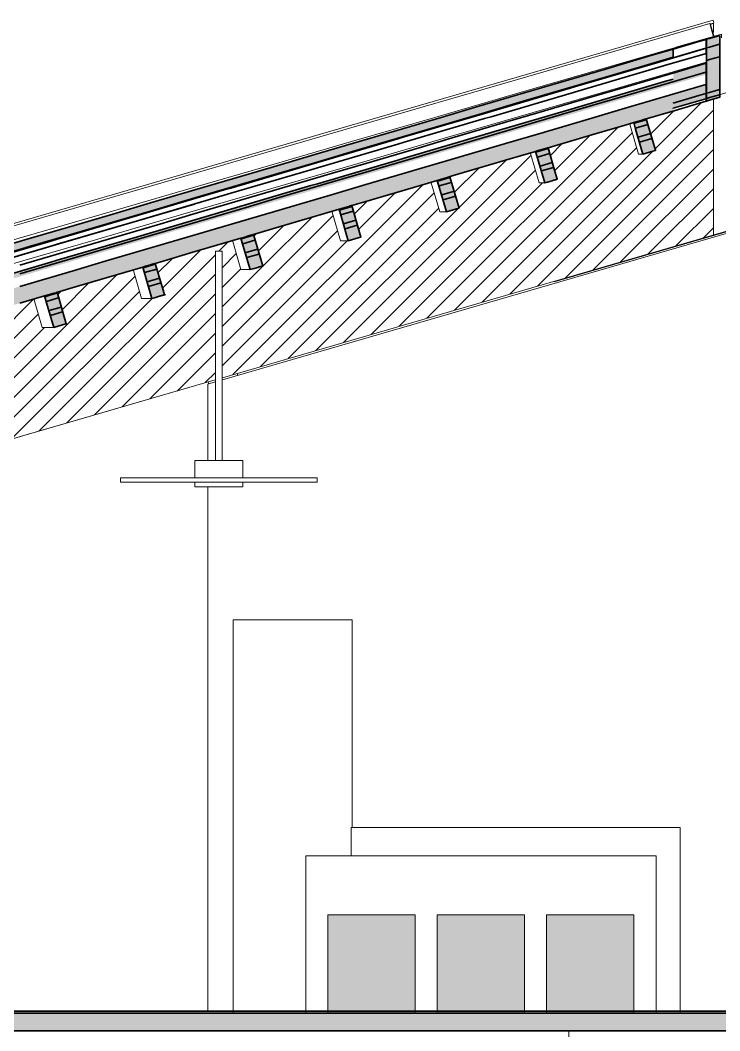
# Model space of a CAD drawing. Header units: millimetres. Extents: x 0 to 153524, y 0 to 59400.
# Drawn here: x 14593 to 17793, y 27469 to 32095 of the extents above; entities that cross this region are included whole.
import ezdxf

# ---------------------------------------------------------------- set-up
doc = ezdxf.new("R2010")
doc.units = ezdxf.units.MM
for name, color, linetype, lineweight in [('01_切断（構造・壁）', 7, 'Continuous', 35), ('02_切断（家具）', 8, 'Continuous', 18), ('03_切断（ガラス）', 5, 'Continuous', 13), ('05_断熱（仮）', 2, 'Continuous', 9), ('10_見えがかり', 7, 'Continuous', 13), ('11_見えがかり（家具）', 8, 'Continuous', 9), ('12_見えがかり（ガラス）', 5, 'Continuous', 9), ('14_鏡面', 8, 'Continuous', 9)]:
    doc.layers.add(name, color=color, linetype=linetype, lineweight=lineweight)

msp = doc.modelspace()

# ---------------------------------------------------------------- hatches: boundary and pattern name
at = {"layer": '01_切断（構造・壁）', "true_color": 0xe9dcc4}
for points in [[(17792.8, 32025.7), (17792.8, 31962.3), (17792.8, 31742.7), (17746.2, 31729.1), (17732.8, 31725.1), (17732.8, 31788.5), (17732.8, 32008.1), (17746.2, 32012.1)], [(17579.9, 31716), (17696.9, 31750.4), (17729.9, 31760.2), (17729.9, 31757.1), (17729.9, 31736.2), (17696.9, 31726.4), (17579.9, 31692)], [(17732.8, 31761.1), (17746.2, 31765.1), (17792.8, 31778.7), (17792.8, 31754.7), (17746.2, 31741.1), (17732.8, 31737.1)], [(17452.5, 31642.4), (17453.6, 31642.7), (17454.2, 31642.9), (17454.6, 31643), (17454.9, 31643.1), (17455.1, 31643.2), (17455.3, 31643.3), (17455.4, 31643.3), (17455.5, 31643.3), (17455.6, 31643.4), (17455.7, 31643.4), (17455.8, 31643.4), (17455.9, 31643.4), (17456, 31643.5), (17456.1, 31643.5), (17456.2, 31643.5), (17456.3, 31643.5), (17456.4, 31643.6), (17456.5, 31643.6), (17456.6, 31643.6), (17456.7, 31643.7), (17489.8, 31530.4), (17498.8, 31499.7), (17498.7, 31499.7), (17498.6, 31499.6), (17498.6, 31499.6), (17498.5, 31499.6), (17498.4, 31499.6), (17498.3, 31499.5), (17498.2, 31499.5), (17498.1, 31499.5), (17498, 31499.5), (17497.9, 31499.4), (17497.8, 31499.4), (17497.7, 31499.4), (17497.6, 31499.3), (17497.5, 31499.3), (17497.3, 31499.3), (17497.1, 31499.2), (17496.8, 31499.1), (17496.4, 31499), (17495.8, 31498.8), (17494.7, 31498.5), (17492.7, 31497.9), (17486.6, 31496.1), (17441.2, 31482.8), (17408.1, 31595.9), (17399.1, 31626.8), (17444.3, 31640), (17450.5, 31641.8)], [(17453, 31614.6), (17406.7, 31601), (17400.2, 31623.1), (17457.7, 31640), (17464.2, 31617.9)], [(17418.8, 31559.5), (17476.3, 31576.5), (17482.8, 31554.4), (17425.3, 31537.4)], [(16988.7, 31505.9), (16990.6, 31506.4), (16992.5, 31507), (16994.3, 31507.5), (16996.2, 31508.1), (16998.1, 31508.6), (17000, 31509.2), (17001.9, 31509.7), (17003.7, 31510.3), (17005.6, 31510.8), (17007.5, 31511.4), (17040.6, 31398.3), (17049.7, 31367.4), (17047.8, 31366.9), (17045.9, 31366.3), (17044, 31365.8), (17042.1, 31365.2), (17040.2, 31364.7), (17038.4, 31364.1), (17036.5, 31363.6), (17034.6, 31363), (17032.7, 31362.5), (17030.8, 31361.9), (17028.9, 31361.4), (17027, 31360.8), (17004.4, 31354.2), (16992.1, 31350.6), (16959, 31463.4), (16949.9, 31494.5), (16962.4, 31498.2), (16985, 31504.8), (16986.8, 31505.3)], [(16957.5, 31468.7), (16951, 31490.8), (17008.6, 31507.7), (17015, 31485.6)], [(16969.6, 31427.3), (17027.2, 31444.2), (17033.7, 31422.1), (16976.1, 31405.2)], [(16555.2, 31378.2), (16555.8, 31378.4), (16556.2, 31378.5), (16556.5, 31378.6), (16556.8, 31378.7), (16556.9, 31378.7), (16557.1, 31378.7), (16557.2, 31378.8), (16557.3, 31378.8), (16557.4, 31378.8), (16557.5, 31378.9), (16557.6, 31378.9), (16557.7, 31378.9), (16557.8, 31378.9), (16557.9, 31379), (16558, 31379), (16558.1, 31379), (16558.2, 31379.1), (16558.2, 31379.1), (16558.3, 31379.1), (16591.4, 31266.2), (16600.5, 31235.2), (16600.4, 31235.1), (16600.3, 31235.1), (16600.2, 31235.1), (16600.1, 31235.1), (16600, 31235), (16599.9, 31235), (16599.9, 31235), (16599.8, 31234.9), (16599.7, 31234.9), (16599.6, 31234.9), (16599.5, 31234.9), (16599.4, 31234.8), (16599.3, 31234.8), (16599.1, 31234.8), (16599, 31234.7), (16598.7, 31234.6), (16598.4, 31234.6), (16598, 31234.4), (16597.4, 31234.3), (16596.4, 31234), (16594.3, 31233.3), (16588.1, 31231.5), (16542.9, 31218.3), (16509.9, 31330.9), (16500.8, 31362.2), (16545.8, 31375.4), (16552.1, 31377.3), (16554.2, 31377.9)], [(16540.5, 31345.9), (16508.3, 31336.4), (16501.8, 31358.5), (16559.4, 31375.5), (16565.9, 31353.4)], [(16520.5, 31295), (16569, 31309.3), (16578, 31312), (16584.5, 31289.9), (16569, 31285.3), (16526.9, 31272.9)], [(16138.9, 31099.2), (16093.8, 31086), (16060.8, 31198.4), (16051.6, 31230), (16096.5, 31243.1), (16102.9, 31245), (16105, 31245.6), (16106, 31245.9), (16106.6, 31246.1), (16107.1, 31246.2), (16107.4, 31246.3), (16107.6, 31246.4), (16107.8, 31246.4), (16107.9, 31246.5), (16108, 31246.5), (16108.1, 31246.5), (16108.2, 31246.6), (16108.3, 31246.6), (16108.4, 31246.6), (16108.5, 31246.6), (16108.6, 31246.7), (16108.7, 31246.7), (16108.8, 31246.7), (16108.9, 31246.8), (16109, 31246.8), (16109.1, 31246.8), (16109.2, 31246.8), (16142.2, 31134.1), (16151.4, 31102.9), (16151.3, 31102.9), (16151.2, 31102.8), (16151.1, 31102.8), (16151, 31102.8), (16150.9, 31102.8), (16150.8, 31102.7), (16150.7, 31102.7), (16150.6, 31102.7), (16150.5, 31102.6), (16150.4, 31102.6), (16150.3, 31102.6), (16150.2, 31102.6), (16150.1, 31102.5), (16150, 31102.5), (16149.8, 31102.4), (16149.6, 31102.4), (16149.3, 31102.3), (16148.9, 31102.2), (16148.9, 31102.2), (16148.2, 31102), (16147.2, 31101.7), (16145.1, 31101.1)], [(16059.2, 31204.2), (16052.7, 31226.2), (16110.2, 31243.2), (16116.7, 31221.1)], [(16071.3, 31162.7), (16128.9, 31179.7), (16135.3, 31157.6), (16077.8, 31140.6)], [(15700.3, 30970.1), (15698.4, 30969.5), (15696.6, 30969), (15694.7, 30968.4), (15692.8, 30967.9), (15690.9, 30967.3), (15689, 30966.8), (15687.2, 30966.2), (15685.3, 30965.7), (15683.4, 30965.1), (15681.5, 30964.6), (15679.7, 30964), (15657.1, 30957.4), (15644.6, 30953.8), (15611.7, 31066), (15602.4, 31097.7), (15615.2, 31101.4), (15637.6, 31108), (15639.5, 31108.6), (15641.3, 31109.1), (15643.2, 31109.6), (15645.1, 31110.2), (15646.9, 31110.7), (15648.8, 31111.3), (15650.7, 31111.8), (15652.5, 31112.4), (15654.4, 31112.9), (15656.3, 31113.5), (15658.1, 31114), (15660, 31114.6), (15660, 31114.6), (15693, 31002), (15702.2, 30970.6), (15702.2, 30970.6)], [(15610, 31071.9), (15603.5, 31094), (15661.1, 31110.9), (15667.6, 31088.8)], [(15622.1, 31030.4), (15626.7, 31031.7), (15679.7, 31047.4), (15686.2, 31025.3), (15628.6, 31008.3)], [(15192.2, 30976.8), (15194.1, 30977.4), (15195.9, 30977.9), (15197.8, 30978.5), (15199.7, 30979), (15201.5, 30979.6), (15203.4, 30980.1), (15205.3, 30980.7), (15207.1, 30981.2), (15209, 30981.8), (15210.9, 30982.3), (15243.8, 30869.9), (15253, 30838.4), (15251.2, 30837.8), (15249.3, 30837.3), (15247.4, 30836.7), (15245.5, 30836.2), (15243.7, 30835.6), (15241.8, 30835.1), (15239.9, 30834.5), (15238, 30834), (15236.2, 30833.4), (15234.3, 30832.9), (15232.4, 30832.3), (15230.5, 30831.8), (15208, 30825.2), (15195.4, 30821.5), (15162.6, 30933.5), (15153.3, 30965.4), (15166.1, 30969.2), (15188.5, 30975.7), (15190.3, 30976.3)], [(15160.8, 30939.6), (15154.4, 30961.7), (15159.5, 30963.2), (15211.9, 30978.7), (15218.4, 30956.6)], [(15173, 30898.1), (15230.6, 30915.1), (15237, 30893), (15231.2, 30891.3), (15179.5, 30876.1)], [(14757.4, 30848.8), (14758.5, 30849.1), (14759.1, 30849.3), (14759.5, 30849.4), (14759.8, 30849.5), (14760.1, 30849.6), (14760.3, 30849.6), (14760.4, 30849.7), (14760.5, 30849.7), (14760.6, 30849.7), (14760.7, 30849.7), (14760.8, 30849.8), (14760.9, 30849.8), (14761, 30849.8), (14761.1, 30849.9), (14761.2, 30849.9), (14761.3, 30849.9), (14761.4, 30849.9), (14761.5, 30850), (14761.6, 30850), (14761.7, 30850), (14794.6, 30737.8), (14803.9, 30706.1), (14803.8, 30706.1), (14803.7, 30706), (14803.6, 30706), (14803.5, 30706), (14803.4, 30705.9), (14803.3, 30705.9), (14803.2, 30705.9), (14803.1, 30705.9), (14803, 30705.8), (14802.9, 30705.8), (14802.8, 30705.8), (14802.7, 30705.7), (14802.6, 30705.7), (14802.5, 30705.7), (14802.3, 30705.6), (14802.1, 30705.6), (14801.8, 30705.5), (14801.4, 30705.3), (14800.7, 30705.2), (14799.7, 30704.9), (14797.6, 30704.2), (14791.3, 30702.4), (14746.3, 30689.2), (14713.5, 30801), (14704.1, 30833.2), (14748.8, 30846.3), (14755.2, 30848.1)], [(14762.8, 30822.4), (14732.7, 30813.5), (14711.7, 30807.3), (14705.2, 30829.4), (14732.7, 30837.5), (14762.8, 30846.4), (14769.2, 30824.3)], [(14723.8, 30765.9), (14781.4, 30782.8), (14787.9, 30760.7), (14730.3, 30743.8)]]:
    msp.add_hatch(color=8, dxfattribs=at).paths.add_polyline_path(points)
at = {"layer": '01_切断（構造・壁）'}
for points in [[(12420.6, 30406.7), (12420.6, 30426.7), (12420.6, 30443.7), (12574.1, 30488.8), (12763, 30544.5), (12935.3, 30595.2), (13138.5, 30655.1), (13310.9, 30705.8), (13514.1, 30765.7), (13686.5, 30816.4), (13889.6, 30876.3), (14062, 30927), (14265.2, 30986.9), (14437.6, 31037.6), (14640.7, 31097.5), (14813.2, 31148.2), (15016.3, 31208.1), (15188.7, 31258.8), (15391.8, 31318.6), (15564.3, 31369.4), (15767.4, 31429.2), (15939.9, 31480), (16142.9, 31539.8), (16315.4, 31590.6), (16518.5, 31650.4), (16691, 31701.2), (16894, 31761), (17066.6, 31811.8), (17269.6, 31871.6), (17477.8, 31933), (17579.9, 31963), (17579.9, 31938.1), (17579.9, 31926), (17477.8, 31896), (17269.6, 31834.6), (17066.6, 31774.8), (16894, 31724), (16691, 31664.2), (16518.5, 31613.4), (16315.4, 31553.6), (16142.9, 31502.8), (15939.9, 31443), (15767.4, 31392.2), (15564.3, 31332.4), (15391.8, 31281.6), (15188.7, 31221.8), (15016.3, 31171.1), (14813.2, 31111.2), (14640.7, 31060.5), (14437.6, 31000.6), (14265.2, 30949.9), (14062, 30890), (13889.6, 30839.3), (13686.5, 30779.4), (13514.1, 30728.7), (13310.9, 30668.8), (13138.5, 30618.1), (12935.3, 30558.2), (12763, 30507.5), (12574.1, 30451.8)], [(8797.2, 27470), (8797.2, 27519.9), (8797.2, 27550), (8804, 27550), (8828.7, 27550), (8855.3, 27550), (8880.4, 27550), (8884.2, 27550), (8915.7, 27550), (8935.6, 27550), (8950.1, 27550), (8964.6, 27550), (8988.2, 27550), (9030.5, 27550), (9053.8, 27550), (9215.4, 27550), (9416.3, 27550), (11872.6, 27550), (18001, 27550), (18001, 27502.9), (18001, 27470), (11872.6, 27470), (9422.6, 27470), (9417.5, 27470), (9209.1, 27470), (9048.9, 27470), (9030.5, 27470), (8988.2, 27470), (8964.6, 27470), (8950.1, 27470), (8935.6, 27470), (8915.7, 27470), (8880.4, 27470), (8855.3, 27470), (8804, 27470)]]:
    msp.add_hatch(color=7, dxfattribs=at).paths.add_polyline_path(points)
at = {"layer": '02_切断（家具）'}
for points in [[(16104.3, 27550), (15999.8, 27550), (15999.8, 27882.6), (15999.8, 28000), (16104.3, 28000), (16399.8, 28000), (16399.8, 27667.4), (16399.8, 27550)], [(16899.8, 27667.4), (16899.8, 27550), (16604.3, 27550), (16499.8, 27550), (16499.8, 27882.6), (16499.8, 28000), (16604.3, 28000), (16899.8, 28000), (16899.8, 27667.4)], [(16999.8, 27882.6), (16999.8, 28000), (17104.3, 28000), (17399.8, 28000), (17399.8, 27667.4), (17399.8, 27550), (17104.3, 27550), (16999.8, 27550), (16999.8, 27882.6)]]:
    msp.add_hatch(color=8, dxfattribs=at).paths.add_polyline_path(points)
at = {"layer": '05_断熱（仮）', "true_color": 0xf3d98b}
for points in [[(17746.2, 31765.1), (17732.8, 31761.1), (17732.8, 31788.5), (17732.8, 31911.1), (17746.2, 31915.1), (17792.8, 31928.7), (17792.8, 31865.3), (17792.8, 31778.7)], [(17729.9, 31870.2), (17729.9, 31870.2), (17729.9, 31868.3), (17729.9, 31846.2), (17715.7, 31842), (17540.1, 31790.3), (17510.2, 31781.4), (17143.3, 31673.4), (17113.4, 31664.6), (16746.6, 31556.6), (16716.6, 31547.8), (16349.8, 31439.8), (16319.9, 31430.9), (15953.1, 31322.9), (15923.1, 31314.1), (15556.3, 31206.1), (15526.3, 31197.2), (15159.5, 31089.2), (15129.5, 31080.4), (14762.8, 30972.4), (14732.7, 30963.5), (14366, 30855.6), (14335.9, 30846.7), (13969.2, 30738.7), (13939.1, 30729.8), (13572.5, 30621.9), (13542.4, 30613), (13175.7, 30505), (13145.6, 30496.1), (12778.9, 30388.2), (12741.6, 30377.2), (12420.6, 30282.7), (12420.6, 30282.7), (12155.8, 30204.7), (12072.1, 30180), (11787.7, 30096.2), (11701, 30070.8), (11416.5, 29987), (11329.9, 29961.5), (11045.4, 29877.7), (10958.8, 29852.2), (10674.3, 29768.4), (10587.7, 29742.9), (10303.2, 29659.1), (10216.6, 29633.6), (9968.2, 29560.4), (9896.7, 29539.4), (9896.7, 29557.8), (9896.7, 29563.4), (9968.2, 29584.4), (10216.6, 29657.6), (10303.2, 29683.1), (10587.7, 29766.9), (10674.3, 29792.4), (10958.8, 29876.2), (11045.4, 29901.7), (11329.9, 29985.5), (11416.5, 30011), (11701, 30094.8), (11787.7, 30120.2), (12072.1, 30204), (12155.8, 30228.7), (12420.6, 30306.7), (12420.6, 30306.7), (12741.6, 30401.2), (12778.9, 30412.2), (13145.6, 30520.1), (13175.7, 30529), (13542.4, 30637), (13572.5, 30645.9), (13939.1, 30753.8), (13969.2, 30762.7), (14335.9, 30870.7), (14366, 30879.6), (14732.7, 30987.5), (14762.8, 30996.4), (15129.5, 31104.4), (15159.5, 31113.2), (15526.3, 31221.2), (15556.3, 31230.1), (15923.1, 31338.1), (15953.1, 31346.9), (16319.9, 31454.9), (16349.8, 31463.8), (16716.6, 31571.8), (16746.6, 31580.6), (17113.4, 31688.6), (17143.3, 31697.4), (17510.2, 31805.4), (17540.1, 31814.3), (17715.7, 31866), (17729.2, 31870), (17696.9, 31860.4), (17579.9, 31826), (17579.9, 31834.8), (17579.9, 31853.9), (17588.6, 31856.5), (17729.9, 31898.2)], [(8918.8, 29129.4), (8922.6, 29130.5), (8923.7, 29126.9), (8866, 29109.9), (8865, 29113.6), (8797.2, 29093.7), (8797.2, 29108.6), (8797.2, 29114.3), (8797.2, 29117.7), (8797.2, 29170.7), (8894.8, 29199.4), (9024.4, 29237.5), (9053.7, 29246.2), (9272.2, 29310.5), (9337.2, 29329.6), (9449.3, 29362.7), (9695.2, 29435), (9844.8, 29479.1), (10090.6, 29551.5), (10240.3, 29595.6), (10486.1, 29667.9), (10635.9, 29712.1), (10881.5, 29784.4), (11031.4, 29828.6), (11276.9, 29900.8), (11427, 29945.1), (11672.4, 30017.3), (11822.5, 30061.5), (12067.8, 30133.7), (12218.1, 30178), (12463.2, 30250.2), (12613.6, 30294.5), (12858.7, 30366.6), (13009.1, 30411), (13254.1, 30483.1), (13404.7, 30527.5), (13649.5, 30599.5), (13800.2, 30643.9), (14045, 30716), (14195.8, 30760.4), (14440.4, 30832.4), (14591.3, 30876.9), (14835.8, 30948.8), (14986.9, 30993.4), (15231.2, 31065.3), (15382.4, 31109.9), (15626.7, 31181.7), (15777.9, 31226.3), (16022.1, 31298.2), (16173.5, 31342.8), (16417.5, 31414.6), (16569, 31459.3), (16812.9, 31531.1), (16964.6, 31575.8), (17208.4, 31647.5), (17360.1, 31692.3), (17588.6, 31759.5), (17729.9, 31801.2), (17729.9, 31748.2), (17729.9, 31743.4), (17729.9, 31738.9), (17729.9, 31724.2), (17729.9, 31724.2), (17729.9, 31757.1), (17729.9, 31760.2), (17696.9, 31750.4), (17579.9, 31716), (17579.9, 31684.8), (17579.9, 31679.9), (17440.7, 31639), (17444.3, 31640), (17450.5, 31641.8), (17452.5, 31642.4), (17453.6, 31642.7), (17454.2, 31642.9), (17454.6, 31643), (17454.9, 31643.1), (17455.1, 31643.2), (17455.3, 31643.3), (17455.4, 31643.3), (17455.5, 31643.3), (17455.6, 31643.4), (17455.7, 31643.4), (17455.8, 31643.4), (17455.9, 31643.4), (17456, 31643.5), (17456.1, 31643.5), (17456.2, 31643.5), (17456.3, 31643.5), (17456.4, 31643.6), (17456.5, 31643.6), (17456.6, 31643.6), (17456.7, 31643.7), (17457.7, 31640), (17400.2, 31623.1), (17399.1, 31626.7), (17360.1, 31615.3), (17208.4, 31570.5), (16981.5, 31503.8), (16985, 31504.8), (16986.8, 31505.3), (16988.7, 31505.9), (16990.6, 31506.4), (16992.5, 31507), (16994.3, 31507.5), (16996.2, 31508.1), (16998.1, 31508.6), (17000, 31509.2), (17001.9, 31509.7), (17003.7, 31510.3), (17005.6, 31510.8), (17007.5, 31511.4), (17008.6, 31507.7), (16951, 31490.8), (16949.9, 31494.5), (16812.9, 31454.1), (16569, 31382.3), (16537.5, 31373), (16545.8, 31375.4), (16552.1, 31377.3), (16554.2, 31377.9), (16555.2, 31378.2), (16555.8, 31378.4), (16556.2, 31378.5), (16556.5, 31378.6), (16556.8, 31378.7), (16556.9, 31378.7), (16557.1, 31378.7), (16557.2, 31378.8), (16557.3, 31378.8), (16557.4, 31378.8), (16557.5, 31378.9), (16557.6, 31378.9), (16557.7, 31378.9), (16557.8, 31378.9), (16557.9, 31379), (16558, 31379), (16558.1, 31379), (16558.2, 31379.1), (16558.2, 31379.1), (16558.3, 31379.1), (16559.4, 31375.5), (16501.8, 31358.5), (16500.8, 31362.2), (16417.5, 31337.6), (16173.5, 31265.8), (16099.5, 31244), (16102.9, 31245), (16105, 31245.6), (16106, 31245.9), (16106.6, 31246.1), (16107.1, 31246.2), (16107.4, 31246.3), (16107.6, 31246.4), (16107.8, 31246.4), (16107.9, 31246.5), (16108, 31246.5), (16108.1, 31246.5), (16108.2, 31246.6), (16108.3, 31246.6), (16108.4, 31246.6), (16108.5, 31246.6), (16108.6, 31246.7), (16108.7, 31246.7), (16108.8, 31246.7), (16108.9, 31246.8), (16109, 31246.8), (16109.1, 31246.8), (16109.2, 31246.8), (16110.2, 31243.2), (16052.7, 31226.2), (16051.6, 31229.9), (16022.1, 31221.2), (15777.9, 31149.3), (15660, 31114.6), (15661.1, 31110.9), (15603.5, 31094), (15602.5, 31097.6), (15382.4, 31032.9), (15231.2, 30988.3), (15210.9, 30982.3), (15211.9, 30978.7), (15159.5, 30963.2), (15154.4, 30961.7), (15153.3, 30965.4), (14986.9, 30916.4), (14835.8, 30871.8), (14759.7, 30849.4), (14759.8, 30849.5), (14760.1, 30849.6), (14760.3, 30849.6), (14760.4, 30849.7), (14760.5, 30849.7), (14760.6, 30849.7), (14760.7, 30849.7), (14760.8, 30849.8), (14760.9, 30849.8), (14761, 30849.8), (14761.1, 30849.9), (14761.2, 30849.9), (14761.3, 30849.9), (14761.4, 30849.9), (14761.5, 30850), (14761.6, 30850), (14761.7, 30850), (14762.8, 30846.4), (14732.7, 30837.5), (14705.2, 30829.4), (14704.1, 30833.1), (14591.3, 30799.9), (14440.4, 30755.4), (14300.4, 30714.2), (14301.4, 30714.5), (14303.2, 30715), (14305.1, 30715.6), (14307, 30716.1), (14308.8, 30716.7), (14310.7, 30717.2), (14312.5, 30717.8), (14313.6, 30714.1), (14256, 30697.2), (14254.9, 30700.8), (14195.8, 30683.4), (14045, 30639), (13841.2, 30579), (13850.3, 30581.7), (13856.8, 30583.6), (13859, 30584.2), (13860.1, 30584.5), (13860.8, 30584.7), (13861.2, 30584.9), (13861.5, 30584.9), (13861.5, 30584.9), (13861.7, 30585), (13861.9, 30585.1), (13862.1, 30585.1), (13862.2, 30585.1), (13862.3, 30585.2), (13862.4, 30585.2), (13862.5, 30585.2), (13862.6, 30585.3), (13862.7, 30585.3), (13862.8, 30585.3), (13862.9, 30585.3), (13863, 30585.4), (13863.1, 30585.4), (13863.2, 30585.4), (13863.3, 30585.5), (13863.4, 30585.5), (13864.4, 30581.8), (13806.9, 30564.9), (13805.8, 30568.6), (13800.2, 30566.9), (13649.5, 30522.5), (13404.7, 30450.5), (13389.4, 30446), (13392, 30446.7), (13393.8, 30447.3), (13395.7, 30447.8), (13397.5, 30448.3), (13399.4, 30448.9), (13401.2, 30449.4), (13403.1, 30450), (13405, 30450.5), (13406.8, 30451.1), (13408.7, 30451.6), (13410.5, 30452.1), (13412.4, 30452.7), (13414.2, 30453.2), (13415.3, 30449.6), (13357.7, 30432.6), (13356.6, 30436.3), (13254.1, 30406.1), (13009.1, 30334), (12951.3, 30316.9), (12951.8, 30317.1), (12958.4, 30319), (12960.6, 30319.7), (12961.7, 30320), (12962.4, 30320.2), (12962.8, 30320.3), (12963.2, 30320.4), (12963.4, 30320.5), (12963.6, 30320.5), (12963.7, 30320.6), (12963.8, 30320.6), (12963.9, 30320.6), (12964, 30320.7), (12964.1, 30320.7), (12964.2, 30320.7), (12964.3, 30320.7), (12964.4, 30320.8), (12964.5, 30320.8), (12964.6, 30320.8), (12964.7, 30320.9), (12964.8, 30320.9), (12964.9, 30320.9), (12965, 30321), (12966.1, 30317.3), (12908.5, 30300.3), (12907.5, 30304), (12858.7, 30289.6), (12613.6, 30217.5), (12513.3, 30187.9), (12514, 30188.1), (12515.9, 30188.7), (12517, 30185), (12459.4, 30168.1), (12458.3, 30171.7), (12218.1, 30101), (12067.8, 30056.7), (12066.7, 30056.4), (12067.8, 30052.8), (12010.2, 30035.8), (12009.1, 30039.5), (11822.5, 29984.5), (11672.4, 29940.3), (11617.6, 29924.1), (11618.6, 29920.5), (11561, 29903.5), (11560, 29907.2), (11427, 29868.1), (11276.9, 29823.8), (11160.3, 29789.5), (11161.6, 29789.9), (11163.9, 29790.5), (11165, 29790.9), (11165.7, 29791.1), (11166.1, 29791.2), (11166.5, 29791.3), (11166.7, 29791.4), (11166.9, 29791.4), (11167, 29791.5), (11167.2, 29791.5), (11167.3, 29791.5), (11167.4, 29791.6), (11167.5, 29791.6), (11167.6, 29791.6), (11167.7, 29791.7), (11167.8, 29791.7), (11167.9, 29791.7), (11168, 29791.8), (11168.1, 29791.8), (11168.2, 29791.8), (11168.3, 29791.8), (11168.4, 29791.9), (11169.5, 29788.2), (11111.9, 29771.2), (11110.8, 29774.9), (11031.4, 29751.6), (10881.5, 29707.4), (10700.9, 29654.2), (10705.6, 29655.6), (10712.4, 29657.6), (10714.7, 29658.3), (10715.8, 29658.6), (10716.5, 29658.8), (10717, 29658.9), (10717.3, 29659), (10717.5, 29659.1), (10717.7, 29659.2), (10717.9, 29659.2), (10718, 29659.2), (10718.1, 29659.3), (10718.2, 29659.3), (10718.3, 29659.3), (10718.4, 29659.4), (10718.5, 29659.4), (10718.6, 29659.4), (10718.7, 29659.5), (10718.8, 29659.5), (10718.9, 29659.5), (10719, 29659.5), (10719.1, 29659.6), (10719.2, 29659.6), (10720.3, 29655.9), (10674.3, 29642.4), (10662.7, 29639), (10661.6, 29642.7), (10635.9, 29635.1), (10486.1, 29590.9), (10241.5, 29519), (10248.2, 29520.9), (10250, 29521.4), (10251.8, 29522), (10253.6, 29522.5), (10255.5, 29523.1), (10257.3, 29523.6), (10259.1, 29524.1), (10260.9, 29524.7), (10262.8, 29525.2), (10264.6, 29525.7), (10266.4, 29526.3), (10268.3, 29526.8), (10270.1, 29527.3), (10271.2, 29523.7), (10216.6, 29507.6), (10213.5, 29506.7), (10212.5, 29510.4), (10090.6, 29474.5), (9844.8, 29402.1), (9803.1, 29389.8), (9804.5, 29390.3), (9806.3, 29390.8), (9808.2, 29391.3), (9810, 29391.9), (9811.8, 29392.4), (9813.6, 29392.9), (9815.5, 29393.5), (9817.3, 29394), (9819.1, 29394.5), (9820.9, 29395.1), (9820.9, 29395.1), (9822, 29391.4), (9764.4, 29374.4), (9763.3, 29378.1), (9695.2, 29358), (9449.3, 29285.7), (9365.2, 29260.9), (9366.3, 29261.2), (9368.1, 29261.7), (9369.9, 29262.3), (9371.8, 29262.8), (9372.9, 29259.1), (9315.2, 29242.2), (9314.1, 29245.8), (9272.2, 29233.5), (9053.7, 29169.2), (9024.4, 29160.5), (8900.5, 29124.1), (8903.5, 29124.9), (8907.3, 29126), (8911.1, 29127.2), (8914.9, 29128.3)], [(17418.8, 31559.5), (17408.1, 31595.9), (17406.7, 31601), (17464.2, 31617.9), (17476.3, 31576.5)], [(16969.6, 31427.3), (16959, 31463.4), (16957.5, 31468.7), (17015, 31485.6), (17027.2, 31444.2)], [(16569, 31309.3), (16520.5, 31295), (16509.9, 31330.9), (16508.3, 31336.4), (16565.9, 31353.4), (16578, 31312)], [(16071.3, 31162.7), (16060.8, 31198.4), (16059.2, 31204.2), (16116.7, 31221.1), (16128.9, 31179.7)], [(15626.7, 31031.7), (15622.1, 31030.4), (15611.7, 31066), (15610, 31071.9), (15667.6, 31088.8), (15679.7, 31047.4)], [(15173, 30898.1), (15162.6, 30933.5), (15160.8, 30939.6), (15218.4, 30956.6), (15230.6, 30915.1)], [(14723.8, 30765.9), (14713.5, 30801), (14711.7, 30807.3), (14732.7, 30813.5), (14762.8, 30822.4), (14769.2, 30824.3), (14781.4, 30782.8)]]:
    msp.add_hatch(color=8, dxfattribs=at).paths.add_polyline_path(points)
at = {"layer": '14_鏡面', "true_color": 0xdce5ee}
h = msp.add_hatch(dxfattribs=at)
h.set_pattern_fill('ANSI31', scale=20)
h.paths.add_polyline_path([(17763.5, 32081.7), (17763.6, 32081.7), (17763.6, 32031.5), (17750.1, 32077.8)])
h = msp.add_hatch(dxfattribs=at)
h.set_pattern_fill('ANSI31', scale=20)
h.paths.add_polyline_path([(17763.6, 32021.1), (17743.3, 32015.3), (17743.3, 32015.4), (17762.9, 32021.1), (17763.6, 32021.4)])
h = msp.add_hatch(dxfattribs=at)
h.set_pattern_fill('ANSI31', scale=20)
h.paths.add_polyline_path([(17763.6, 31112.3), (16215.1, 30661.9), (15516.1, 30458.7), (15516.1, 31038), (15486.1, 31038), (15486.1, 30449.9), (14666.6, 30211.6), (13118.2, 29761.3), (11569.7, 29310.9), (10415.6, 28975.3), (10425.7, 29019.2), (10429.4, 29067.5), (10427.8, 29115.7), (10421.5, 29164), (10409.8, 29212.6), (10393.3, 29255.9), (10383.6, 29274), (10373.4, 29288.9), (10362.9, 29300.4), (10352.5, 29308.5), (10342.4, 29313.3), (10332.8, 29314.9), (10323.4, 29313.6), (8851.6, 28950.9), (8851.6, 28969.7), (8911.6, 28969.7), (8969.1, 28986.6), (8927, 29130.3), (9204.5, 29210.2), (9236.2, 29102), (9370.2, 29102), (9427.8, 29118.9), (9416.6, 29118.9), (9375.3, 29259.8), (9658.9, 29343.5), (9690.9, 29234.2), (9818.6, 29234.2), (9876.3, 29251.1), (9865.6, 29251.1), (9824.3, 29392.2), (10113.2, 29477.4), (10145.7, 29366.5), (10267.1, 29366.5), (10324.8, 29383.4), (10314.7, 29383.4), (10273.3, 29524.6), (10567.5, 29611.4), (10600.5, 29498.8), (10706.1, 29498.8), (10763.7, 29515.7), (10722.3, 29657.1), (11021.8, 29745.4), (11055.3, 29631.1), (11155.1, 29631.1), (11212.7, 29647.9), (11171.3, 29789.5), (11476.1, 29879.4), (11510, 29763.3), (11604.1, 29763.3), (11661.7, 29780.2), (11620.2, 29921.8), (11930.3, 30013.3), (11964.8, 29895.6), (12061.2, 29895.6), (12118.8, 29912.5), (12110.8, 29912.5), (12069.2, 30054.2), (12384.6, 30147.3), (12419.6, 30027.9), (12509.7, 30027.9), (12567.3, 30044.7), (12559.8, 30044.7), (12518.2, 30186.7), (12838.9, 30281.3), (12874.4, 30160.1), (12951.2, 30160.1), (13008.8, 30177), (12967.2, 30319.1), (13293.1, 30415.2), (13329.1, 30292.4), (13406.7, 30292.4), (13464.3, 30309.3), (13457.8, 30309.3), (13416.2, 30451.5), (13747.4, 30549.2), (13783.9, 30424.7), (13849.3, 30424.7), (13906.9, 30441.5), (13865.2, 30583.9), (14201.7, 30683.2), (14238.6, 30556.9), (14303.7, 30556.9), (14361.3, 30573.8), (14355.9, 30573.8), (14314.2, 30716.3), (14655.9, 30817.1), (14693.4, 30689.2), (14747.4, 30689.2), (14805, 30706.1), (14763.2, 30848.8), (15110.2, 30951.1), (15148.2, 30821.5), (15200.8, 30821.5), (15258.4, 30838.4), (15254, 30838.4), (15212.2, 30981.1), (15564.5, 31085.1), (15602.9, 30953.8), (15649.3, 30953.8), (15706.9, 30970.6), (15703, 30970.6), (15661.2, 31113.5), (16018.7, 31219), (16057.7, 31086), (16094.5, 31086), (16152.1, 31102.9), (16110.2, 31246), (16473, 31353), (16512.4, 31218.3), (16543.5, 31218.3), (16601.1, 31235.2), (16559.2, 31378.4), (16927.2, 31486.9), (16967.2, 31350.6), (16994.9, 31350.6), (17052.5, 31367.4), (17050.2, 31367.4), (17008.2, 31510.8), (17381.5, 31620.9), (17421.9, 31482.8), (17441.6, 31482.8), (17499.2, 31499.7), (17457.2, 31643.2), (17729.9, 31723.6), (17730.6, 31725.6), (17730.6, 31723.4), (17763.6, 31733)])

# ---------------------------------------------------------------- linework, layer by layer
at = {"layer": '01_切断（構造・壁）'}
for points in [[(17792.8, 32025.7), (17792.8, 31962.3), (17792.8, 31742.7), (17746.2, 31729.1), (17732.8, 31725.1), (17732.8, 31788.5), (17732.8, 32008.1), (17746.2, 32012.1), (17792.8, 32025.7)], [(17792.8, 32025.7), (17792.8, 31962.3), (17792.8, 31742.7), (17746.2, 31729.1), (17732.8, 31725.1), (17732.8, 31788.5), (17732.8, 32008.1), (17746.2, 32012.1), (17792.8, 32025.7)], [(14366, 30976.6), (14732.7, 31084.5), (14762.8, 31093.4), (15129.5, 31201.4), (15159.5, 31210.2), (15526.3, 31318.2), (15556.3, 31327.1), (15923.1, 31435.1), (15953.1, 31443.9), (16319.9, 31551.9), (16349.8, 31560.8), (16716.6, 31668.8), (16746.6, 31677.6), (17113.4, 31785.6), (17143.3, 31794.4), (17510.2, 31902.4), (17540.1, 31911.3), (17715.7, 31963), (17729.2, 31967), (17696.9, 31957.4), (17579.9, 31923), (17579.9, 31931.8), (17579.9, 31963), (17696.9, 31997.4), (17729.9, 32007.2), (17729.9, 32004.1), (17729.9, 31967.2), (17729.9, 31967.2), (17729.9, 31965.3), (17729.9, 31943.2), (17715.7, 31939), (17540.1, 31887.3), (17510.2, 31878.4), (17143.3, 31770.4), (17113.4, 31761.6), (16746.6, 31653.6), (16716.6, 31644.8), (16349.8, 31536.8), (16319.9, 31527.9), (15953.1, 31419.9), (15923.1, 31411.1), (15556.3, 31303.1), (15526.3, 31294.2), (15159.5, 31186.2), (15129.5, 31177.4), (14762.8, 31069.4), (14732.7, 31060.5), (14366, 30952.6)], [(17733.8, 31968.4), (17746.2, 31972.1), (17791.8, 31985.4)], [(14437.6, 31037.6), (14640.7, 31097.5), (14813.2, 31148.2), (15016.3, 31208.1), (15188.7, 31258.8), (15391.8, 31318.6), (15564.3, 31369.4), (15767.4, 31429.2), (15939.9, 31480), (16142.9, 31539.8), (16315.4, 31590.6), (16518.5, 31650.4), (16691, 31701.2), (16894, 31761), (17066.6, 31811.8), (17269.6, 31871.6), (17477.8, 31933), (17579.9, 31963), (17579.9, 31938.1), (17579.9, 31926), (17477.8, 31896), (17269.6, 31834.6), (17066.6, 31774.8), (16894, 31724), (16691, 31664.2), (16518.5, 31613.4), (16315.4, 31553.6), (16142.9, 31502.8), (15939.9, 31443), (15767.4, 31392.2), (15564.3, 31332.4), (15391.8, 31281.6), (15188.7, 31221.8), (15016.3, 31171.1), (14813.2, 31111.2), (14640.7, 31060.5), (14437.6, 31000.6)], [(17733.8, 31911.4), (17746.2, 31915.1), (17791.8, 31928.4)], [(14591.3, 30973.9), (14835.8, 31045.8), (14986.9, 31090.4), (15231.2, 31162.3), (15382.4, 31206.9), (15626.7, 31278.7), (15777.9, 31323.3), (16022.1, 31395.2), (16173.5, 31439.8), (16417.5, 31511.6), (16569, 31556.3), (16812.9, 31628.1), (16964.6, 31672.8), (17208.4, 31744.5), (17360.1, 31789.3), (17588.6, 31856.5), (17729.9, 31898.2), (17729.9, 31840.4), (17729.9, 31748.2), (17729.9, 31738.9), (17729.9, 31724.2), (17588.6, 31682.5), (17440.7, 31639), (17444.3, 31640), (17450.5, 31641.8), (17452.5, 31642.4), (17453.6, 31642.7), (17454.2, 31642.9), (17454.6, 31643), (17454.9, 31643.1), (17455.1, 31643.2), (17455.3, 31643.3), (17455.4, 31643.3), (17455.5, 31643.3), (17455.6, 31643.4), (17455.7, 31643.4), (17455.8, 31643.4), (17455.9, 31643.4), (17456, 31643.5), (17456.1, 31643.5), (17456.2, 31643.5), (17456.3, 31643.5), (17456.4, 31643.6), (17456.5, 31643.6), (17456.6, 31643.6), (17456.7, 31643.7), (17489.8, 31530.4), (17498.8, 31499.7), (17498.7, 31499.7), (17498.6, 31499.6), (17498.6, 31499.6), (17498.5, 31499.6), (17498.4, 31499.6), (17498.3, 31499.5), (17498.2, 31499.5), (17498.1, 31499.5), (17498, 31499.5), (17497.9, 31499.4), (17497.8, 31499.4), (17497.7, 31499.4), (17497.6, 31499.3), (17497.5, 31499.3), (17497.3, 31499.3), (17497.1, 31499.2), (17496.8, 31499.1), (17496.4, 31499), (17495.8, 31498.8), (17494.7, 31498.5), (17492.7, 31497.9), (17486.6, 31496.1), (17441.2, 31482.8), (17408.1, 31595.9), (17399.1, 31626.7), (17360.1, 31615.3), (17208.4, 31570.5), (16981.5, 31503.8), (16985, 31504.8), (16986.8, 31505.3), (16988.7, 31505.9), (16990.6, 31506.4), (16992.5, 31507), (16994.3, 31507.5), (16996.2, 31508.1), (16998.1, 31508.6), (17000, 31509.2), (17001.9, 31509.7), (17003.7, 31510.3), (17005.6, 31510.8), (17007.5, 31511.4), (17040.6, 31398.3), (17049.7, 31367.4), (17047.8, 31366.9), (17045.9, 31366.3), (17044, 31365.8), (17042.1, 31365.2), (17040.2, 31364.7), (17038.4, 31364.1), (17036.5, 31363.6), (17034.6, 31363), (17032.7, 31362.5), (17030.8, 31361.9), (17028.9, 31361.4), (17027, 31360.8), (17004.4, 31354.2), (16992.1, 31350.6), (16959, 31463.4), (16949.9, 31494.5), (16812.9, 31454.1), (16569, 31382.3), (16537.5, 31373), (16545.8, 31375.4), (16552.1, 31377.3), (16554.2, 31377.9), (16555.2, 31378.2), (16555.8, 31378.4), (16556.2, 31378.5), (16556.5, 31378.6), (16556.8, 31378.7), (16556.9, 31378.7), (16557.1, 31378.7), (16557.2, 31378.8), (16557.3, 31378.8), (16557.4, 31378.8), (16557.5, 31378.9), (16557.6, 31378.9), (16557.7, 31378.9), (16557.8, 31378.9), (16557.9, 31379), (16558, 31379), (16558.1, 31379), (16558.2, 31379.1), (16558.2, 31379.1), (16558.3, 31379.1), (16591.4, 31266.2), (16600.5, 31235.2), (16600.4, 31235.1), (16600.3, 31235.1), (16600.2, 31235.1), (16600.1, 31235.1), (16600, 31235), (16599.9, 31235), (16599.9, 31235), (16599.8, 31234.9), (16599.7, 31234.9), (16599.6, 31234.9), (16599.5, 31234.9), (16599.4, 31234.8), (16599.3, 31234.8), (16599.1, 31234.8), (16599, 31234.7), (16598.7, 31234.6), (16598.4, 31234.6), (16598, 31234.4), (16597.4, 31234.3), (16596.4, 31234), (16594.3, 31233.3), (16588.1, 31231.5), (16542.9, 31218.3), (16509.9, 31330.9), (16500.8, 31362.2), (16417.5, 31337.6), (16173.5, 31265.8), (16099.5, 31244), (16102.9, 31245), (16105, 31245.6), (16106, 31245.9), (16106.6, 31246.1), (16107.1, 31246.2), (16107.4, 31246.3), (16107.6, 31246.4), (16107.8, 31246.4), (16107.9, 31246.5), (16108, 31246.5), (16108.1, 31246.5), (16108.2, 31246.6), (16108.3, 31246.6), (16108.4, 31246.6), (16108.5, 31246.6), (16108.6, 31246.7), (16108.7, 31246.7), (16108.8, 31246.7), (16108.9, 31246.8), (16109, 31246.8), (16109.1, 31246.8), (16109.2, 31246.8), (16142.2, 31134.1), (16151.4, 31102.9), (16151.3, 31102.9), (16151.2, 31102.8), (16151.1, 31102.8), (16151, 31102.8), (16150.9, 31102.8), (16150.8, 31102.7), (16150.7, 31102.7), (16150.6, 31102.7), (16150.5, 31102.6), (16150.4, 31102.6), (16150.3, 31102.6), (16150.2, 31102.6), (16150.1, 31102.5), (16150, 31102.5), (16149.8, 31102.4), (16149.6, 31102.4), (16149.3, 31102.3), (16148.9, 31102.2), (16148.9, 31102.2), (16148.2, 31102), (16147.2, 31101.7), (16145.1, 31101.1), (16138.9, 31099.2), (16093.8, 31086), (16060.8, 31198.4), (16051.6, 31229.9), (16022.1, 31221.2), (15777.9, 31149.3), (15660, 31114.6), (15693, 31002), (15702.2, 30970.6), (15702.2, 30970.6), (15700.3, 30970.1), (15698.4, 30969.5), (15696.6, 30969), (15694.7, 30968.4), (15692.8, 30967.9), (15690.9, 30967.3), (15689, 30966.8), (15687.2, 30966.2), (15685.3, 30965.7), (15683.4, 30965.1), (15681.5, 30964.6), (15679.7, 30964), (15657.1, 30957.4), (15644.6, 30953.8), (15611.7, 31066), (15602.5, 31097.6), (15382.4, 31032.9), (15231.2, 30988.3), (15210.9, 30982.3), (15243.8, 30869.9), (15253, 30838.4), (15251.2, 30837.8), (15249.3, 30837.3), (15247.4, 30836.7), (15245.5, 30836.2), (15243.7, 30835.6), (15241.8, 30835.1), (15239.9, 30834.5), (15238, 30834), (15236.2, 30833.4), (15234.3, 30832.9), (15232.4, 30832.3), (15230.5, 30831.8), (15208, 30825.2), (15195.4, 30821.5), (15162.6, 30933.5), (15153.3, 30965.4), (14986.9, 30916.4), (14835.8, 30871.8), (14759.7, 30849.4), (14759.8, 30849.5), (14760.1, 30849.6), (14760.3, 30849.6), (14760.4, 30849.7), (14760.5, 30849.7), (14760.6, 30849.7), (14760.7, 30849.7), (14760.8, 30849.8), (14760.9, 30849.8), (14761, 30849.8), (14761.1, 30849.9), (14761.2, 30849.9), (14761.3, 30849.9), (14761.4, 30849.9), (14761.5, 30850), (14761.6, 30850), (14761.7, 30850), (14794.6, 30737.8), (14803.9, 30706.1), (14803.8, 30706.1), (14803.7, 30706), (14803.6, 30706), (14803.5, 30706), (14803.4, 30705.9), (14803.3, 30705.9), (14803.2, 30705.9), (14803.1, 30705.9), (14803, 30705.8), (14802.9, 30705.8), (14802.8, 30705.8), (14802.7, 30705.7), (14802.6, 30705.7), (14802.5, 30705.7), (14802.3, 30705.6), (14802.1, 30705.6), (14801.8, 30705.5), (14801.4, 30705.3), (14800.7, 30705.2), (14799.7, 30704.9), (14797.6, 30704.2), (14791.3, 30702.4), (14746.3, 30689.2), (14713.5, 30801), (14704.1, 30833.1), (14591.3, 30799.9)], [(14366, 30879.6), (14732.7, 30987.5), (14762.8, 30996.4), (15129.5, 31104.4), (15159.5, 31113.2), (15526.3, 31221.2), (15556.3, 31230.1), (15923.1, 31338.1), (15953.1, 31346.9), (16319.9, 31454.9), (16349.8, 31463.8), (16716.6, 31571.8), (16746.6, 31580.6), (17113.4, 31688.6), (17143.3, 31697.4), (17510.2, 31805.4), (17540.1, 31814.3), (17579.4, 31825.8)], [(14591.3, 30933.9), (14835.8, 31005.8), (14986.9, 31050.4), (15231.2, 31122.3), (15382.4, 31166.9), (15626.7, 31238.7), (15777.9, 31283.3), (16022.1, 31355.2), (16173.5, 31399.8), (16417.5, 31471.6), (16569, 31516.3), (16812.9, 31588.1), (16964.6, 31632.8), (17208.4, 31704.5), (17360.1, 31749.3), (17588.6, 31816.5), (17728.9, 31857.9)], [(14591.3, 30876.9), (14835.8, 30948.8), (14986.9, 30993.4), (15231.2, 31065.3), (15382.4, 31109.9), (15626.7, 31181.7), (15777.9, 31226.3), (16022.1, 31298.2), (16173.5, 31342.8), (16417.5, 31414.6), (16569, 31459.3), (16812.9, 31531.1), (16964.6, 31575.8), (17208.4, 31647.5), (17360.1, 31692.3), (17588.6, 31759.5), (17728.9, 31800.9)], [(17579.9, 31715.5), (17579.9, 31716), (17696.9, 31750.4), (17728.9, 31759.9)], [(17579.9, 31691.5), (17579.9, 31692), (17696.9, 31726.4), (17728.9, 31735.9)], [(17733.8, 31761.4), (17746.2, 31765.1), (17791.8, 31778.4)], [(17733.8, 31737.4), (17746.2, 31741.1), (17791.8, 31754.4)], [(17452.5, 31642.4), (17453.6, 31642.7), (17454.2, 31642.9), (17454.6, 31643), (17454.9, 31643.1), (17455.1, 31643.2), (17455.3, 31643.3), (17455.4, 31643.3), (17455.5, 31643.3), (17455.6, 31643.4), (17455.7, 31643.4), (17455.8, 31643.4), (17455.9, 31643.4), (17456, 31643.5), (17456.1, 31643.5), (17456.2, 31643.5), (17456.3, 31643.5), (17456.4, 31643.6), (17456.5, 31643.6), (17456.6, 31643.6), (17456.7, 31643.7), (17489.8, 31530.4), (17498.8, 31499.7), (17498.7, 31499.7), (17498.6, 31499.6), (17498.6, 31499.6), (17498.5, 31499.6), (17498.4, 31499.6), (17498.3, 31499.5), (17498.2, 31499.5), (17498.1, 31499.5), (17498, 31499.5), (17497.9, 31499.4), (17497.8, 31499.4), (17497.7, 31499.4), (17497.6, 31499.3), (17497.5, 31499.3), (17497.3, 31499.3), (17497.1, 31499.2), (17496.8, 31499.1), (17496.4, 31499), (17495.8, 31498.8), (17494.7, 31498.5), (17492.7, 31497.9), (17486.6, 31496.1), (17441.2, 31482.8), (17408.1, 31595.9), (17399.1, 31626.8), (17444.3, 31640), (17450.5, 31641.8), (17452.5, 31642.4)], [(17401.1, 31623.3), (17456.8, 31639.7)], [(17407.6, 31601.2), (17463.3, 31617.6)], [(17419.7, 31559.8), (17475.4, 31576.2)], [(17426.2, 31537.7), (17481.9, 31554.1)], [(16988.7, 31505.9), (16990.6, 31506.4), (16992.5, 31507), (16994.3, 31507.5), (16996.2, 31508.1), (16998.1, 31508.6), (17000, 31509.2), (17001.9, 31509.7), (17003.7, 31510.3), (17005.6, 31510.8), (17007.5, 31511.4), (17040.6, 31398.3), (17049.7, 31367.4), (17047.8, 31366.9), (17045.9, 31366.3), (17044, 31365.8), (17042.1, 31365.2), (17040.2, 31364.7), (17038.4, 31364.1), (17036.5, 31363.6), (17034.6, 31363), (17032.7, 31362.5), (17030.8, 31361.9), (17028.9, 31361.4), (17027, 31360.8), (17004.4, 31354.2), (16992.1, 31350.6), (16959, 31463.4), (16949.9, 31494.5), (16962.4, 31498.2), (16985, 31504.8), (16986.8, 31505.3), (16988.7, 31505.9)], [(16952, 31491.1), (17007.6, 31507.4)], [(16958.4, 31469), (17014.1, 31485.4)], [(16970.6, 31427.6), (17026.2, 31443.9)], [(16977, 31405.5), (17032.7, 31421.8)], [(16555.2, 31378.2), (16555.8, 31378.4), (16556.2, 31378.5), (16556.5, 31378.6), (16556.8, 31378.7), (16556.9, 31378.7), (16557.1, 31378.7), (16557.2, 31378.8), (16557.3, 31378.8), (16557.4, 31378.8), (16557.5, 31378.9), (16557.6, 31378.9), (16557.7, 31378.9), (16557.8, 31378.9), (16557.9, 31379), (16558, 31379), (16558.1, 31379), (16558.2, 31379.1), (16558.2, 31379.1), (16558.3, 31379.1), (16591.4, 31266.2), (16600.5, 31235.2), (16600.4, 31235.1), (16600.3, 31235.1), (16600.2, 31235.1), (16600.1, 31235.1), (16600, 31235), (16599.9, 31235), (16599.9, 31235), (16599.8, 31234.9), (16599.7, 31234.9), (16599.6, 31234.9), (16599.5, 31234.9), (16599.4, 31234.8), (16599.3, 31234.8), (16599.1, 31234.8), (16599, 31234.7), (16598.7, 31234.6), (16598.4, 31234.6), (16598, 31234.4), (16597.4, 31234.3), (16596.4, 31234), (16594.3, 31233.3), (16588.1, 31231.5), (16542.9, 31218.3), (16509.9, 31330.9), (16500.8, 31362.2), (16545.8, 31375.4), (16552.1, 31377.3), (16554.2, 31377.9), (16555.2, 31378.2)], [(16502.8, 31358.8), (16558.5, 31375.2)], [(16509.3, 31336.7), (16564.9, 31353.1)], [(16521.4, 31295.3), (16569, 31309.3), (16577.1, 31311.7)], [(16527.9, 31273.2), (16569, 31285.3), (16583.5, 31289.6)], [(16138.9, 31099.2), (16093.8, 31086), (16060.8, 31198.4), (16051.6, 31230), (16096.5, 31243.1), (16102.9, 31245), (16105, 31245.6), (16106, 31245.9), (16106.6, 31246.1), (16107.1, 31246.2), (16107.4, 31246.3), (16107.6, 31246.4), (16107.8, 31246.4), (16107.9, 31246.5), (16108, 31246.5), (16108.1, 31246.5), (16108.2, 31246.6), (16108.3, 31246.6), (16108.4, 31246.6), (16108.5, 31246.6), (16108.6, 31246.7), (16108.7, 31246.7), (16108.8, 31246.7), (16108.9, 31246.8), (16109, 31246.8), (16109.1, 31246.8), (16109.2, 31246.8), (16142.2, 31134.1), (16151.4, 31102.9), (16151.3, 31102.9), (16151.2, 31102.8), (16151.1, 31102.8), (16151, 31102.8), (16150.9, 31102.8), (16150.8, 31102.7), (16150.7, 31102.7), (16150.6, 31102.7), (16150.5, 31102.6), (16150.4, 31102.6), (16150.3, 31102.6), (16150.2, 31102.6), (16150.1, 31102.5), (16150, 31102.5), (16149.8, 31102.4), (16149.6, 31102.4), (16149.3, 31102.3), (16148.9, 31102.2), (16148.9, 31102.2), (16148.2, 31102), (16147.2, 31101.7), (16145.1, 31101.1), (16138.9, 31099.2)], [(16053.6, 31226.5), (16109.3, 31242.9)], [(16060.1, 31204.4), (16115.8, 31220.8)], [(16072.3, 31163), (16127.9, 31179.4)], [(16078.7, 31140.9), (16134.4, 31157.3)], [(15700.3, 30970.1), (15698.4, 30969.5), (15696.6, 30969), (15694.7, 30968.4), (15692.8, 30967.9), (15690.9, 30967.3), (15689, 30966.8), (15687.2, 30966.2), (15685.3, 30965.7), (15683.4, 30965.1), (15681.5, 30964.6), (15679.7, 30964), (15657.1, 30957.4), (15644.6, 30953.8), (15611.7, 31066), (15602.4, 31097.7), (15615.2, 31101.4), (15637.6, 31108), (15639.5, 31108.6), (15641.3, 31109.1), (15643.2, 31109.6), (15645.1, 31110.2), (15646.9, 31110.7), (15648.8, 31111.3), (15650.7, 31111.8), (15652.5, 31112.4), (15654.4, 31112.9), (15656.3, 31113.5), (15658.1, 31114), (15660, 31114.6), (15660, 31114.6), (15693, 31002), (15702.2, 30970.6), (15702.2, 30970.6), (15700.3, 30970.1)], [(15604.5, 31094.3), (15660.1, 31110.6)], [(15610.9, 31072.2), (15666.6, 31088.6)], [(15623.1, 31030.7), (15626.7, 31031.7), (15678.7, 31047.1)], [(15629.6, 31008.6), (15685.2, 31025)], [(15192.2, 30976.8), (15194.1, 30977.4), (15195.9, 30977.9), (15197.8, 30978.5), (15199.7, 30979), (15201.5, 30979.6), (15203.4, 30980.1), (15205.3, 30980.7), (15207.1, 30981.2), (15209, 30981.8), (15210.9, 30982.3), (15243.8, 30869.9), (15253, 30838.4), (15251.2, 30837.8), (15249.3, 30837.3), (15247.4, 30836.7), (15245.5, 30836.2), (15243.7, 30835.6), (15241.8, 30835.1), (15239.9, 30834.5), (15238, 30834), (15236.2, 30833.4), (15234.3, 30832.9), (15232.4, 30832.3), (15230.5, 30831.8), (15208, 30825.2), (15195.4, 30821.5), (15162.6, 30933.5), (15153.3, 30965.4), (15166.1, 30969.2), (15188.5, 30975.7), (15190.3, 30976.3), (15192.2, 30976.8)], [(15155.3, 30962), (15159.5, 30963.2), (15211, 30978.4)], [(15161.8, 30939.9), (15217.4, 30956.3)], [(15173.9, 30898.4), (15229.6, 30914.8)], [(15180.4, 30876.3), (15231.2, 30891.3), (15236.1, 30892.7)], [(14757.4, 30848.8), (14758.5, 30849.1), (14759.1, 30849.3), (14759.5, 30849.4), (14759.8, 30849.5), (14760.1, 30849.6), (14760.3, 30849.6), (14760.4, 30849.7), (14760.5, 30849.7), (14760.6, 30849.7), (14760.7, 30849.7), (14760.8, 30849.8), (14760.9, 30849.8), (14761, 30849.8), (14761.1, 30849.9), (14761.2, 30849.9), (14761.3, 30849.9), (14761.4, 30849.9), (14761.5, 30850), (14761.6, 30850), (14761.7, 30850), (14794.6, 30737.8), (14803.9, 30706.1), (14803.8, 30706.1), (14803.7, 30706), (14803.6, 30706), (14803.5, 30706), (14803.4, 30705.9), (14803.3, 30705.9), (14803.2, 30705.9), (14803.1, 30705.9), (14803, 30705.8), (14802.9, 30705.8), (14802.8, 30705.8), (14802.7, 30705.7), (14802.6, 30705.7), (14802.5, 30705.7), (14802.3, 30705.6), (14802.1, 30705.6), (14801.8, 30705.5), (14801.4, 30705.3), (14800.7, 30705.2), (14799.7, 30704.9), (14797.6, 30704.2), (14791.3, 30702.4), (14746.3, 30689.2), (14713.5, 30801), (14704.1, 30833.2), (14748.8, 30846.3), (14755.2, 30848.1), (14757.4, 30848.8)], [(14706.1, 30829.7), (14732.7, 30837.5), (14761.8, 30846.1)], [(14712.6, 30807.6), (14732.7, 30813.5), (14762.8, 30822.4), (14768.3, 30824)], [(14724.8, 30766.2), (14780.4, 30782.5)], [(14731.2, 30744.1), (14786.9, 30760.5)], [(11872.6, 27550), (18001, 27550), (18001, 27502.9), (18001, 27470), (11872.6, 27470)], [(13087.3, 27560), (16523.2, 27560), (16614.1, 27560), (16614.2, 27560), (17136.3, 27560), (17224.9, 27560), (17389.4, 27560), (17908.5, 27560), (17999.8, 27560)]]:
    msp.add_lwpolyline(points, dxfattribs=at)
at = {"layer": '02_切断（家具）'}
for points in [[(16104.3, 27550), (15999.8, 27550), (15999.8, 27882.6), (15999.8, 28000), (16104.3, 28000), (16399.8, 28000), (16399.8, 27667.4), (16399.8, 27550), (16104.3, 27550)], [(16899.8, 27667.4), (16899.8, 27550), (16604.3, 27550), (16499.8, 27550), (16499.8, 27882.6), (16499.8, 28000), (16604.3, 28000), (16899.8, 28000), (16899.8, 27667.4), (16899.8, 27667.4)], [(16999.8, 27882.6), (16999.8, 28000), (17104.3, 28000), (17399.8, 28000), (17399.8, 27667.4), (17399.8, 27550), (17104.3, 27550), (16999.8, 27550), (16999.8, 27882.6), (16999.8, 27882.6)]]:
    msp.add_lwpolyline(points, dxfattribs=at)
at = {"layer": '03_切断（ガラス）'}
for points in [[(17946, 31799.6), (17789.5, 31753.8)], [(17102.5, 24750), (17102.5, 27470)]]:
    msp.add_lwpolyline(points, dxfattribs=at)
at = {"layer": '10_見えがかり'}
for points in [[(7782.4, 29122), (7766.2, 29177.6), (8598, 29419.4), (9429.7, 29661.2), (11093.1, 30144.9), (11924.8, 30386.7), (12756.5, 30628.5), (13588.2, 30870.4), (14419.9, 31112.2), (15251.6, 31354), (16083.4, 31595.8), (16915.1, 31837.7), (17746.8, 32079.5), (17763.2, 32023.1)], [(17748.8, 32079.9), (17749.4, 32080.1), (17765.8, 32023.9)], [(17752, 32078.3), (17763.5, 32081.7), (17763.6, 32081.7), (17763.6, 32038.6)], [(17765.5, 32082.3), (17765.5, 32082.3), (17765.5, 32082.3), (17765.5, 32082.1)], [(17591.5, 31971.6), (17741.3, 32015.2), (17741.3, 32012.7)], [(17743.3, 32015.1), (17800.3, 32031.8), (17800.3, 32015)], [(12427.6, 30464.6), (12430.8, 30469.6), (12688.1, 30544.5), (13068.2, 30655.1), (13448.3, 30765.7), (13828.4, 30876.3), (14208.4, 30986.9), (14588.5, 31097.5), (14968.6, 31208.1), (15348.7, 31318.6), (15728.7, 31429.2), (16108.8, 31539.8), (16488.9, 31650.4), (16868.9, 31761), (17249, 31871.6), (17589.7, 31970.7), (17589.7, 31968)], [(17730.6, 31905), (17730.6, 31940.6)], [(14536.7, 30973.9), (14937.2, 31090.4), (15337.6, 31206.9), (15738.1, 31323.3), (16138.6, 31439.8), (16539, 31556.3), (16939.5, 31672.8), (17339.9, 31789.3), (17730.8, 31902.9)], [(17763.6, 31731), (17763.6, 31113.8)], [(17439.2, 31482.8), (17421.9, 31482.8), (17382, 31619)], [(16990, 31350.6), (16967.2, 31350.6), (16927.8, 31485)], [(15518.1, 30458.5), (18684.1, 31379.6)], [(18684.1, 31379.3), (15518.1, 30458.3)], [(18684.1, 31376.6), (17036, 30897.7)], [(17051.7, 31367.4), (17052.5, 31367.4), (17051.7, 31367.2)], [(16532.2, 31218.3), (16512.4, 31218.3), (16473.5, 31351.1)], [(15391.2, 31252.4), (15167.1, 31186.2), (14771.1, 31069.4), (14375.1, 30952.6), (13979.1, 30835.7), (13583.1, 30718.9), (13187.1, 30602), (12791.2, 30485.2), (12421.8, 30377.3)], [(16057.7, 31086), (16019.3, 31217.1)], [(16540.8, 31218.3), (16535, 31218.3), (16532.2, 31218.3)], [(15518.1, 30449.3), (18011.6, 31174.3)], [(16091.7, 31086), (16057.7, 31086)], [(15602.9, 30953.8), (15565, 31083.1)], [(15486.1, 30082), (15486.1, 31038), (15516.1, 31038)], [(15516.1, 31038), (15516.1, 30082)], [(15193.4, 30821.5), (15148.2, 30821.5), (15110.8, 30949.2)], [(15642.5, 30953.8), (15602.9, 30953.8)], [(15704.2, 30970.6), (15706.9, 30970.6), (15704, 30969.8)], [(14744.2, 30689.2), (14742.5, 30689.2), (14708.1, 30689.2), (14703.2, 30689.2), (14698.3, 30689.2), (14693.4, 30689.2), (14656.5, 30815.2)], [(15255, 30838.4), (15258.4, 30838.4), (15254.7, 30837.3)], [(15484.1, 30448.4), (10417.6, 28974.4)], [(10417.8, 28974.8), (15484.1, 30448.7)], [(15451.8, 30082), (15451.8, 30430), (15484.1, 30439.4)], [(15586.6, 30476.1), (15586.6, 30471.2)], [(15454, 30432.7), (15454.1, 30437.6)], [(15391.1, 30002), (15391.1, 30080), (15611.1, 30080), (15611.1, 30002)], [(15051.2, 29980), (15051.2, 30000), (15951.1, 30000), (15951.1, 29980), (15051.2, 29980)], [(15391.1, 29960), (15391.1, 29978)], [(15611.1, 29978), (15611.1, 29960), (15391.1, 29960)], [(15564.6, 27560), (15451.8, 27560), (15451.8, 29958)], [(17937.8, 27560), (17613.6, 27560)]]:
    msp.add_lwpolyline(points, dxfattribs=at)
at = {"layer": '11_見えがかり（家具）'}
for points in [[(15566.6, 29350), (16111.7, 29350), (16111.7, 28402)], [(15566.6, 27552), (15566.6, 29350)], [(16106.5, 28400), (17611.6, 28400), (17611.6, 27552)], [(16106.5, 28272), (16106.5, 28400)], [(15899.8, 28270), (17502, 28270), (17502, 27552)], [(15899.8, 27552), (15899.8, 28270)]]:
    msp.add_lwpolyline(points, dxfattribs=at)
at = {"layer": '12_見えがかり（ガラス）'}
msp.add_lwpolyline([(14410, 31121.1), (16086.4, 31608.2), (16924.6, 31851.7), (17762.8, 32095.3), (17766.2, 32083.7), (17765.9, 32083.4), (17765.6, 32083.1), (17765.4, 32082.8), (17765.1, 32082.5), (17764.8, 32082.2), (17764.5, 32081.9), (17763.7, 32080.9), (17763.4, 32080.6), (17763.2, 32080.3), (17762.9, 32080), (17749.8, 32076.2)], dxfattribs=at)

doc.saveas('drawing.dxf')
